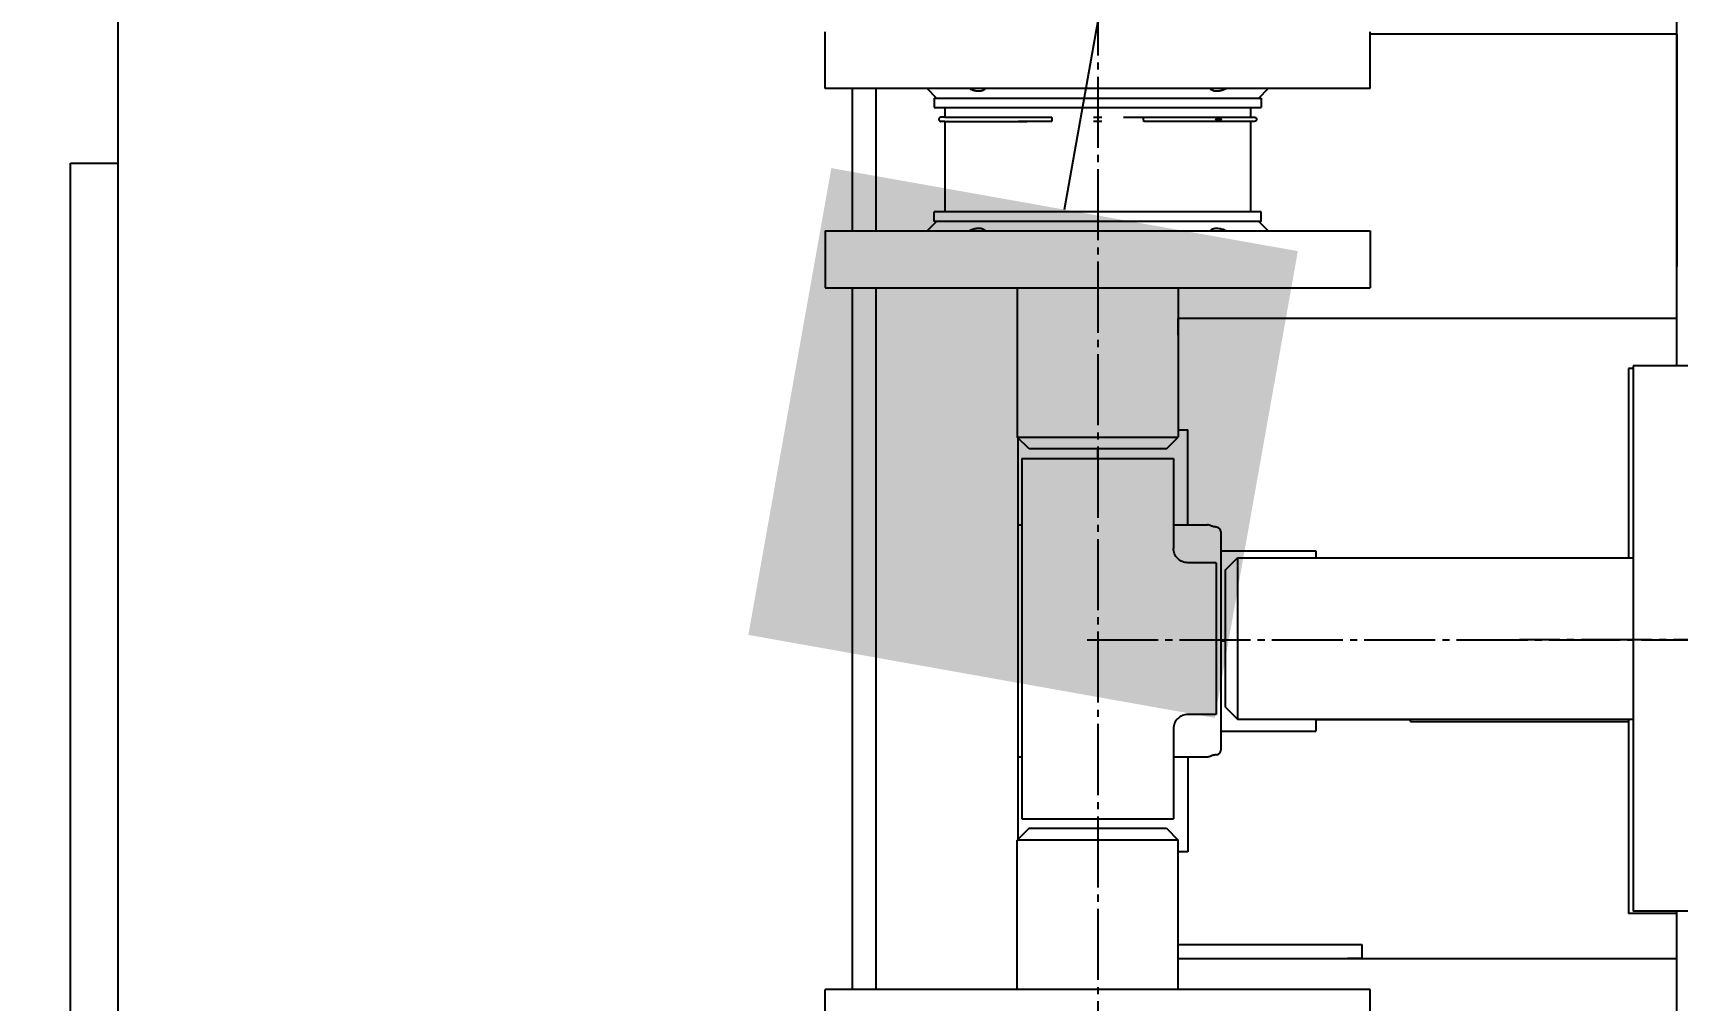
# Model space of a CAD drawing. Header units: millimetres. Extents: x 3795014 to 4300160, y 3869364 to 4016788.
# Drawn here: x 3878250 to 3878597, y 4010131.3 to 4010335.3 of the extents above; entities that cross this region are included whole.
import ezdxf
from ezdxf import colors
from ezdxf.entities.mleader import LeaderData, LeaderLine
from ezdxf.math import Vec2, Vec3

# ---------------------------------------------------------------- set-up
doc = ezdxf.new("R2010")
doc.units = ezdxf.units.MM
doc.linetypes.add('K5LT_AXLED', pattern=[19.5, 15, -1.5, 1.5, -1.5])
doc.linetypes.add('K5LT_BASIC', pattern=[0])
doc.layers.get('Defpoints').update_dxf_attribs({"color": 3})
doc.layers.add('выноска', color=7, linetype='Continuous', lineweight=18)
doc.layers.add('размеры', color=7, linetype='Continuous', lineweight=18)
doc.layers.add('Системный слой', color=7, linetype='Continuous')
doc.styles.add('ISOCPEUR', font='isocpeur.ttf')
doc.styles.add('ВНИПИТЕКСТ', font='isocpeui.ttf')
doc.styles.add('ГОСТ 2.304', font='isocpeur.ttf')
doc.dimstyles.new('СПДС$0', dxfattribs={"dimscale": 100, "dimtxt": 2.5, "dimasz": 2.5, "dimexe": 1.25, "dimexo": 0.004, "dimgap": 1, "dimtad": 1, "dimdec": 0, "dimtxsty": 'ВНИПИТЕКСТ', "dimblk": 'OBLIQUE', "dimcen": 0, "dimdle": 1.25, "dimclrd": 256, "dimclre": 256, "dimclrt": 256, "dimadec": 0, "dimazin": 2, "dimtfac": 1, "dimtdec": 0, "dimtmove": 1, "dimatfit": 3, "dimldrblk": 'NONE', "dimfxl": 1, "dimlwd": -1, "dimlwe": -1, "dimarcsym": 0})

# ---------------------------------------------------------------- blocks, each defined once
blk = doc.blocks.new('_Oblique')
at = {"color": 0, "linetype": 'ByBlock', "lineweight": -2}
blk.add_line((-0.5, -0.5), (0.5, 0.5), dxfattribs=at)
blk = doc.blocks.new('*D123')
at = {"layer": 'Defpoints', "color": 0, "lineweight": 20, "transparency": 16777216}
for p in [(3877757.96, 4010215.33), (3878257.96, 4010154), (3877757.96, 4009038.32)]:
    blk.add_point(p, dxfattribs=at)
at = {"layer": 'размеры', "color": 0, "lineweight": -2, "transparency": 16777216}
for p, q in [((3877757.96, 4010184.08), (3877757.96, 4008975.82)), ((3878257.96, 4010122.75), (3878257.96, 4008975.82)), ((3878357.96, 4009038.32), (3877657.96, 4009038.32))]:
    blk.add_line(p, q, dxfattribs=at)
at = {"layer": 'размеры', "color": 0, "lineweight": -2, "transparency": 16777216, "xscale": 125, "yscale": 125, "zscale": 125, "rotation": 180}
blk.add_blockref('_Oblique', (3877757.96, 4009038.32), dxfattribs=at)
at = {"layer": 'размеры', "color": 0, "lineweight": -2, "transparency": 16777216, "xscale": 125, "yscale": 125, "zscale": 125}
blk.add_blockref('_Oblique', (3878257.96, 4009038.32), dxfattribs=at)
at = {"layer": 'размеры', "color": 0, "transparency": 16777216, "insert": (3878007.96, 4009132.07), "char_height": 125, "attachment_point": 5, "style": 'ГОСТ 2.304'}
blk.add_mtext('\\A1;500', dxfattribs=at)
blk = doc.blocks.new('_BoxFilled')
at = {"color": 0, "linetype": 'ByBlock', "lineweight": -2}
blk.add_line((-0.5, 0), (-1, 0), dxfattribs=at)
at = {"color": 0, "linetype": 'ByBlock', "lineweight": 20}
blk.add_solid([(-0.5, 0.5), (0.5, 0.5), (-0.5, -0.5), (0.5, -0.5)], dxfattribs=at)

msp = doc.modelspace()

# ---------------------------------------------------------------- linework, layer by layer
at = {"layer": 'Системный слой', "linetype": 'K5LT_AXLED'}
for p, q in [((3878474.72, 4010462.59), (3878474.72, 4009902.59)), ((3878472.47, 4010207.34), (3878637.22, 4010207.34)), ((3878708.72, 4010207.34), (3878563.72, 4010207.34))]:
    msp.add_line(p, q, dxfattribs=at)
at = {"layer": 'Системный слой', "linetype": 'K5LT_BASIC'}
for p, q in [((3878596.96, 4010265.09), (3878596.96, 4010422.59)), ((3878267.96, 4010065.09), (3878267.96, 4010350.09)), ((3878417.22, 4010323.59), (3878417.22, 4010335.59)), ((3878532.22, 4010323.59), (3878532.22, 4010335.59)), ((3878596.96, 4010335.09), (3878532.22, 4010335.09)), ((3878596.96, 4010335.09), (3878596.96, 4010286.09)), ((3878515.38, 4010323.59), (3878417.22, 4010323.59)), ((3878422.96, 4010293.59), (3878422.96, 4010323.59)), ((3878422.96, 4010293.59), (3878422.96, 4010323.59)), ((3878427.96, 4010293.59), (3878427.96, 4010323.59)), ((3878440.72, 4010321.59), (3878438.72, 4010323.59)), ((3878440.22, 4010321.59), (3878509.22, 4010321.59)), ((3878440.22, 4010321.59), (3878440.22, 4010319.59)), ((3878508.72, 4010321.59), (3878510.72, 4010323.59)), ((3878509.22, 4010321.59), (3878509.22, 4010319.59)), ((3878532.22, 4010323.59), (3878515.38, 4010323.59)), ((3878440.22, 4010319.59), (3878509.22, 4010319.59)), ((3878442.44, 4010317.56), (3878441.64, 4010317.56)), ((3878441.77, 4010317.56), (3878441.64, 4010317.56)), ((3878441.77, 4010317.56), (3878441.64, 4010317.56)), ((3878442.44, 4010317.56), (3878459.79, 4010317.56)), ((3878442.44, 4010317.56), (3878442.44, 4010317.56)), ((3878442.47, 4010317.56), (3878442.44, 4010317.56)), ((3878442.47, 4010319.59), (3878442.47, 4010317.56)), ((3878459.79, 4010317.56), (3878459.79, 4010317.56)), ((3878459.79, 4010317.56), (3878464.94, 4010317.56)), ((3878473.86, 4010317.54), (3878475.59, 4010317.54)), ((3878480.15, 4010317.56), (3878484.51, 4010317.56)), ((3878484.51, 4010317.56), (3878489.65, 4010317.56)), ((3878489.65, 4010317.56), (3878507.01, 4010317.56)), ((3878489.65, 4010317.56), (3878489.65, 4010317.56)), ((3878506.97, 4010319.59), (3878506.97, 4010317.56)), ((3878507.01, 4010317.56), (3878507.8, 4010317.56)), ((3878507.01, 4010317.56), (3878507.01, 4010317.56)), ((3878507.68, 4010317.56), (3878507.8, 4010317.56)), ((3878507.68, 4010317.56), (3878507.8, 4010317.56)), ((3878507.8, 4010317.56), (3878507.8, 4010317.56)), ((3878442.42, 4010316.68), (3878441.62, 4010316.68)), ((3878441.62, 4010316.68), (3878441.62, 4010316.68)), ((3878442.42, 4010316.68), (3878459.78, 4010316.68)), ((3878442.47, 4010316.68), (3878442.47, 4010297.59)), ((3878443.13, 4010316.68), (3878443.06, 4010316.68)), ((3878459.78, 4010316.68), (3878457.96, 4010316.68)), ((3878464.95, 4010316.68), (3878459.78, 4010316.68)), ((3878475.59, 4010316.68), (3878473.86, 4010316.68)), ((3878489.66, 4010316.68), (3878484.5, 4010316.68)), ((3878507.03, 4010316.68), (3878489.66, 4010316.68)), ((3878506.32, 4010316.68), (3878497.93, 4010316.68)), ((3878506.97, 4010316.68), (3878506.97, 4010297.59)), ((3878507.83, 4010316.68), (3878507.03, 4010316.68)), ((3878257.96, 4010093.13), (3878257.96, 4010307.9)), ((3878257.96, 4010307.9), (3878267.96, 4010307.9)), ((3878509.22, 4010297.59), (3878440.22, 4010297.59)), ((3878440.22, 4010295.59), (3878440.22, 4010297.59)), ((3878509.22, 4010295.59), (3878509.22, 4010297.59)), ((3878417.22, 4010293.59), (3878417.22, 4010281.59)), ((3878417.22, 4010293.59), (3878515.38, 4010293.59)), ((3878440.72, 4010295.59), (3878438.72, 4010293.59)), ((3878509.22, 4010295.59), (3878440.22, 4010295.59)), ((3878508.72, 4010295.59), (3878510.72, 4010293.59)), ((3878515.38, 4010293.59), (3878532.22, 4010293.59)), ((3878532.22, 4010293.59), (3878532.22, 4010281.59)), ((3878417.22, 4010281.59), (3878515.38, 4010281.59)), ((3878422.96, 4010133.59), (3878422.96, 4010281.59)), ((3878422.96, 4010133.59), (3878422.96, 4010281.59)), ((3878427.96, 4010133.59), (3878427.96, 4010281.59)), ((3878457.72, 4010281.59), (3878457.72, 4010250.09)), ((3878491.72, 4010281.59), (3878491.72, 4010250.09)), ((3878515.38, 4010281.59), (3878532.22, 4010281.59)), ((3878596.96, 4010275.09), (3878491.72, 4010275.09)), ((3878491.72, 4010271.59), (3878491.72, 4010275.09)), ((3878599.72, 4010265.09), (3878587.72, 4010265.09)), ((3878587.72, 4010265.09), (3878587.72, 4010248.25)), ((3878586.72, 4010264.59), (3878586.72, 4010247.75)), ((3878587.72, 4010264.59), (3878586.72, 4010264.59)), ((3878491.72, 4010251.59), (3878493.72, 4010251.59)), ((3878493.72, 4010231.59), (3878493.72, 4010251.59)), ((3878460.22, 4010247.59), (3878457.72, 4010250.09)), ((3878457.72, 4010250.09), (3878491.72, 4010250.09)), ((3878457.96, 4010165.32), (3878457.96, 4010249.86)), ((3878489.22, 4010247.59), (3878491.72, 4010250.09)), ((3878586.72, 4010247.75), (3878586.72, 4010224.59)), ((3878587.72, 4010248.25), (3878587.72, 4010150.09)), ((3878458.72, 4010245.59), (3878474.72, 4010245.59)), ((3878458.72, 4010245.59), (3878458.72, 4010169.59)), ((3878489.22, 4010247.59), (3878460.22, 4010247.59)), ((3878474.72, 4010245.59), (3878474.72, 4010247.59)), ((3878474.72, 4010245.59), (3878490.72, 4010245.59)), ((3878490.72, 4010245.59), (3878490.72, 4010226.59)), ((3878457.96, 4010231.59), (3878458.72, 4010231.59)), ((3878490.72, 4010231.59), (3878497.24, 4010231.59)), ((3878497.24, 4010231.59), (3878497.86, 4010231.59)), ((3878500.72, 4010230.09), (3878500.72, 4010184.09)), ((3878499.72, 4010223.59), (3878493.72, 4010223.59)), ((3878499.72, 4010223.59), (3878499.72, 4010207.59)), ((3878500.72, 4010226.09), (3878520.72, 4010226.09)), ((3878501.72, 4010222.09), (3878504.22, 4010224.59)), ((3878504.22, 4010224.59), (3878504.22, 4010190.59)), ((3878504.22, 4010224.59), (3878587.72, 4010224.59)), ((3878520.72, 4010226.09), (3878520.72, 4010224.59)), ((3878501.72, 4010193.09), (3878501.72, 4010222.09)), ((3878499.72, 4010207.59), (3878499.72, 4010191.59)), ((3878500.72, 4010207.09), (3878501.72, 4010207.09)), ((3878501.72, 4010193.09), (3878504.22, 4010190.59)), ((3878499.72, 4010191.59), (3878493.72, 4010191.59)), ((3878504.22, 4010190.59), (3878587.72, 4010190.59)), ((3878520.72, 4010190.59), (3878520.72, 4010188.09)), ((3878540.72, 4010190.47), (3878520.72, 4010190.47)), ((3878540.72, 4010190.09), (3878540.72, 4010190.59)), ((3878540.72, 4010190.09), (3878586.72, 4010190.09)), ((3878586.72, 4010190.59), (3878586.72, 4010149.59)), ((3878490.72, 4010188.59), (3878490.72, 4010169.59)), ((3878500.72, 4010188.09), (3878520.72, 4010188.09)), ((3878458.72, 4010182.59), (3878457.96, 4010182.59)), ((3878497.24, 4010182.59), (3878490.72, 4010182.59)), ((3878493.72, 4010182.59), (3878493.72, 4010162.59)), ((3878497.86, 4010182.59), (3878497.24, 4010182.59)), ((3878458.72, 4010169.59), (3878474.72, 4010169.59)), ((3878474.72, 4010169.59), (3878490.72, 4010169.59)), ((3878474.72, 4010169.59), (3878474.72, 4010167.59)), ((3878460.22, 4010167.59), (3878457.72, 4010165.09)), ((3878487.72, 4010165.09), (3878457.72, 4010165.09)), ((3878457.72, 4010133.59), (3878457.72, 4010165.09)), ((3878460.22, 4010167.59), (3878485.81, 4010167.59)), ((3878485.81, 4010167.59), (3878489.22, 4010167.59)), ((3878491.72, 4010165.09), (3878487.72, 4010165.09)), ((3878489.22, 4010167.59), (3878491.72, 4010165.09)), ((3878491.72, 4010133.59), (3878491.72, 4010165.09)), ((3878493.72, 4010162.59), (3878491.72, 4010162.59)), ((3878596.96, 4010149.59), (3878586.72, 4010149.59)), ((3878599.72, 4010150.09), (3878587.72, 4010150.09)), ((3878596.96, 4009992.59), (3878596.96, 4010150.09)), ((3878491.72, 4010143.09), (3878527.46, 4010143.09)), ((3878491.72, 4010140.09), (3878527.46, 4010140.09)), ((3878491.72, 4010140.09), (3878596.96, 4010140.09)), ((3878527.46, 4010143.09), (3878530.46, 4010143.09)), ((3878530.46, 4010140.09), (3878527.46, 4010140.09)), ((3878530.46, 4010143.09), (3878530.46, 4010140.09)), ((3878417.22, 4010121.59), (3878417.22, 4010133.59)), ((3878515.38, 4010133.59), (3878417.22, 4010133.59)), ((3878532.22, 4010133.59), (3878515.38, 4010133.59)), ((3878532.22, 4010121.59), (3878532.22, 4010133.59))]:
    msp.add_line(p, q, dxfattribs=at)
for centre, start, end in [((3878499.72, 4010230.09), 0, 84.2642), ((3878499.72, 4010184.09), 275.7358, 0)]:
    msp.add_arc(centre, 1, start, end, dxfattribs=at)
for points, knots in [([(3878447.63, 4010323.59), (3878447.8, 4010323.52), (3878448.08, 4010323.4), (3878448.39, 4010323.3), (3878448.65, 4010323.23), (3878448.88, 4010323.17), (3878449.12, 4010323.13), (3878449.29, 4010323.11), (3878449.46, 4010323.09), (3878449.66, 4010323.09), (3878449.9, 4010323.1), (3878450.12, 4010323.13), (3878450.37, 4010323.2), (3878450.59, 4010323.29), (3878450.82, 4010323.42), (3878450.94, 4010323.52), (3878451.01, 4010323.59)], [0, 0, 0, 0, 2.010891, 3.419532, 3.869007, 5.182591, 6.436364, 6.893498, 7.528237, 8.756118, 9.821913, 11.043777, 12.244387, 14.03413, 15.224534, 17, 17, 17, 17]), ([(3878498.43, 4010323.59), (3878498.5, 4010323.53), (3878498.64, 4010323.41), (3878498.88, 4010323.28), (3878499.13, 4010323.18), (3878499.44, 4010323.11), (3878499.68, 4010323.09), (3878499.83, 4010323.09)], [0, 0, 0, 0, 1.6829, 3.237265, 4.604906, 5.976998, 8, 8, 8, 8]), ([(3878499.83, 4010323.09), (3878499.94, 4010323.09), (3878500.12, 4010323.1), (3878500.4, 4010323.14), (3878500.57, 4010323.17), (3878500.83, 4010323.23), (3878501.22, 4010323.34), (3878501.59, 4010323.49), (3878501.81, 4010323.59)], [0, 0, 0, 0, 1.816792, 2.587247, 3.910533, 4.181604, 6.182956, 9, 9, 9, 9]), ([(3878441.64, 4010317.56), (3878441.62, 4010317.56), (3878441.6, 4010317.56), (3878441.55, 4010317.55), (3878441.53, 4010317.54), (3878441.48, 4010317.53), (3878441.46, 4010317.52), (3878441.42, 4010317.5), (3878441.4, 4010317.49), (3878441.36, 4010317.46), (3878441.34, 4010317.44), (3878441.31, 4010317.41), (3878441.3, 4010317.39), (3878441.27, 4010317.36), (3878441.26, 4010317.34), (3878441.24, 4010317.3), (3878441.23, 4010317.29), (3878441.22, 4010317.25), (3878441.22, 4010317.23), (3878441.21, 4010317.19), (3878441.2, 4010317.18), (3878441.2, 4010317.14), (3878441.2, 4010317.13), (3878441.2, 4010317.12)], [11.496183, 11.496183, 11.496183, 11.496183, 12.610866, 12.610866, 13.820362, 13.820362, 15.01469, 15.01469, 16.185074, 16.185074, 17.322872, 17.322872, 18.420931, 18.420931, 19.473559, 19.473559, 20.476546, 20.476546, 21.427097, 21.427097, 22.323703, 22.323703, 23, 23, 23, 23]), ([(3878441.2, 4010317.12), (3878441.2, 4010317.12), (3878441.2, 4010317.12), (3878441.2, 4010317.12), (3878441.2, 4010317.11), (3878441.2, 4010317.11), (3878441.2, 4010317.11), (3878441.2, 4010317.11), (3878441.2, 4010317.11), (3878441.2, 4010317.1), (3878441.2, 4010317.1), (3878441.2, 4010317.08), (3878441.2, 4010317.08), (3878441.21, 4010317.05), (3878441.21, 4010317.04), (3878441.22, 4010317.01), (3878441.22, 4010316.99), (3878441.23, 4010316.96), (3878441.24, 4010316.94), (3878441.25, 4010316.91), (3878441.26, 4010316.9), (3878441.28, 4010316.87), (3878441.29, 4010316.85), (3878441.31, 4010316.82), (3878441.33, 4010316.81), (3878441.36, 4010316.78), (3878441.37, 4010316.77), (3878441.4, 4010316.74), (3878441.42, 4010316.73), (3878441.46, 4010316.71), (3878441.48, 4010316.71), (3878441.52, 4010316.69), (3878441.54, 4010316.69), (3878441.58, 4010316.68), (3878441.6, 4010316.68), (3878441.62, 4010316.68)], [0.000014, 0.000014, 0.000014, 0.000014, 0.004333, 0.004333, 0.060553, 0.060553, 0.121133, 0.121133, 0.242294, 0.242294, 0.484616, 0.484616, 0.96926, 0.96926, 1.870517, 1.870517, 2.817545, 2.817545, 3.809891, 3.809891, 4.846708, 4.846708, 5.926378, 5.926378, 7.046504, 7.046504, 8.203653, 8.203653, 9.393375, 9.393375, 10.610106, 10.610106, 11.847377, 11.847377, 13, 13, 13, 13]), ([(3878499.62, 4010317.12), (3878499.62, 4010317.12), (3878499.62, 4010317.12), (3878499.62, 4010317.12), (3878499.62, 4010317.12), (3878499.62, 4010317.12), (3878499.62, 4010317.12), (3878499.62, 4010317.12), (3878499.62, 4010317.12), (3878499.62, 4010317.12), (3878499.62, 4010317.13), (3878499.62, 4010317.13), (3878499.62, 4010317.13), (3878499.63, 4010317.13), (3878499.63, 4010317.13), (3878499.63, 4010317.13), (3878499.63, 4010317.13), (3878499.63, 4010317.13), (3878499.63, 4010317.13), (3878499.63, 4010317.14), (3878499.63, 4010317.14), (3878499.64, 4010317.14), (3878499.64, 4010317.14), (3878499.64, 4010317.14), (3878499.64, 4010317.14), (3878499.65, 4010317.14), (3878499.65, 4010317.15), (3878499.66, 4010317.15), (3878499.66, 4010317.15), (3878499.67, 4010317.15), (3878499.67, 4010317.15), (3878499.68, 4010317.16), (3878499.69, 4010317.16), (3878499.7, 4010317.16), (3878499.71, 4010317.16), (3878499.72, 4010317.17), (3878499.73, 4010317.17), (3878499.74, 4010317.17), (3878499.74, 4010317.17), (3878499.75, 4010317.17), (3878499.75, 4010317.17), (3878499.75, 4010317.17), (3878499.75, 4010317.17), (3878499.75, 4010317.17), (3878499.75, 4010317.17), (3878499.75, 4010317.17), (3878499.75, 4010317.17), (3878499.75, 4010317.17), (3878499.75, 4010317.17), (3878499.75, 4010317.17), (3878499.75, 4010317.17), (3878499.75, 4010317.17), (3878499.75, 4010317.17), (3878499.75, 4010317.17), (3878499.75, 4010317.17), (3878499.75, 4010317.17), (3878499.75, 4010317.17), (3878499.75, 4010317.17), (3878499.75, 4010317.17), (3878499.75, 4010317.17), (3878499.75, 4010317.17), (3878499.75, 4010317.17), (3878499.75, 4010317.17), (3878499.76, 4010317.17), (3878499.76, 4010317.17), (3878499.76, 4010317.17), (3878499.76, 4010317.17), (3878499.76, 4010317.17), (3878499.76, 4010317.17), (3878499.76, 4010317.17), (3878499.76, 4010317.17), (3878499.77, 4010317.18), (3878499.77, 4010317.18), (3878499.78, 4010317.18), (3878499.79, 4010317.18), (3878499.81, 4010317.18), (3878499.82, 4010317.18), (3878499.85, 4010317.19), (3878499.86, 4010317.19), (3878499.88, 4010317.19), (3878499.88, 4010317.19), (3878499.88, 4010317.19), (3878499.88, 4010317.19), (3878499.88, 4010317.19), (3878499.88, 4010317.19), (3878499.88, 4010317.19), (3878499.88, 4010317.19), (3878499.89, 4010317.19), (3878499.89, 4010317.19), (3878499.89, 4010317.19), (3878499.89, 4010317.19), (3878499.9, 4010317.19), (3878499.9, 4010317.19), (3878499.9, 4010317.19), (3878499.9, 4010317.19), (3878499.9, 4010317.19), (3878499.9, 4010317.19), (3878499.91, 4010317.19), (3878499.91, 4010317.19), (3878499.92, 4010317.19), (3878499.93, 4010317.19), (3878499.94, 4010317.2), (3878499.96, 4010317.2), (3878499.99, 4010317.2), (3878500.02, 4010317.2), (3878500.09, 4010317.2), (3878500.14, 4010317.2), (3878500.19, 4010317.2), (3878500.19, 4010317.2), (3878500.19, 4010317.2), (3878500.19, 4010317.2), (3878500.2, 4010317.2), (3878500.21, 4010317.2), (3878500.23, 4010317.2), (3878500.24, 4010317.2), (3878500.27, 4010317.2), (3878500.3, 4010317.2), (3878500.36, 4010317.2), (3878500.41, 4010317.2), (3878500.45, 4010317.19), (3878500.45, 4010317.19), (3878500.45, 4010317.19), (3878500.45, 4010317.19), (3878500.45, 4010317.19), (3878500.45, 4010317.19), (3878500.45, 4010317.19), (3878500.45, 4010317.19), (3878500.46, 4010317.19), (3878500.46, 4010317.19), (3878500.46, 4010317.19), (3878500.46, 4010317.19), (3878500.46, 4010317.19), (3878500.47, 4010317.19), (3878500.47, 4010317.19), (3878500.47, 4010317.19), (3878500.47, 4010317.19), (3878500.47, 4010317.19), (3878500.47, 4010317.19), (3878500.47, 4010317.19), (3878500.48, 4010317.19), (3878500.48, 4010317.19), (3878500.49, 4010317.19), (3878500.49, 4010317.19), (3878500.51, 4010317.19), (3878500.52, 4010317.19), (3878500.55, 4010317.18), (3878500.56, 4010317.18), (3878500.59, 4010317.18), (3878500.6, 4010317.18), (3878500.6, 4010317.18), (3878500.6, 4010317.18), (3878500.6, 4010317.18), (3878500.6, 4010317.18), (3878500.6, 4010317.18), (3878500.6, 4010317.18), (3878500.6, 4010317.18), (3878500.6, 4010317.18), (3878500.6, 4010317.18), (3878500.6, 4010317.18), (3878500.6, 4010317.18), (3878500.6, 4010317.18), (3878500.6, 4010317.18), (3878500.6, 4010317.18), (3878500.6, 4010317.18), (3878500.6, 4010317.18), (3878500.6, 4010317.18), (3878500.6, 4010317.18), (3878500.61, 4010317.18), (3878500.61, 4010317.18), (3878500.61, 4010317.18), (3878500.61, 4010317.17), (3878500.61, 4010317.17), (3878500.61, 4010317.17), (3878500.61, 4010317.17), (3878500.61, 4010317.17), (3878500.61, 4010317.17), (3878500.61, 4010317.17), (3878500.61, 4010317.17), (3878500.61, 4010317.17), (3878500.61, 4010317.17), (3878500.61, 4010317.17), (3878500.61, 4010317.17), (3878500.61, 4010317.17), (3878500.61, 4010317.17), (3878500.61, 4010317.17), (3878500.62, 4010317.17), (3878500.62, 4010317.17), (3878500.63, 4010317.17), (3878500.63, 4010317.17), (3878500.64, 4010317.17), (3878500.65, 4010317.17), (3878500.67, 4010317.16), (3878500.68, 4010317.16), (3878500.69, 4010317.16), (3878500.69, 4010317.15), (3878500.7, 4010317.15), (3878500.71, 4010317.15), (3878500.71, 4010317.15), (3878500.71, 4010317.15), (3878500.72, 4010317.14), (3878500.72, 4010317.14), (3878500.73, 4010317.14), (3878500.73, 4010317.14), (3878500.73, 4010317.14), (3878500.73, 4010317.14), (3878500.73, 4010317.13), (3878500.74, 4010317.13), (3878500.74, 4010317.13), (3878500.74, 4010317.13), (3878500.74, 4010317.13), (3878500.74, 4010317.13), (3878500.74, 4010317.13), (3878500.74, 4010317.12), (3878500.74, 4010317.12), (3878500.74, 4010317.12), (3878500.74, 4010317.12), (3878500.74, 4010317.12), (3878500.74, 4010317.12), (3878500.74, 4010317.12), (3878500.74, 4010317.12)], [0, 0, 0, 0, 0.003307, 0.003307, 0.00663, 0.00663, 0.010031, 0.010031, 0.013573, 0.013573, 0.017318, 0.017318, 0.021327, 0.021327, 0.025666, 0.025666, 0.030401, 0.030401, 0.035603, 0.035603, 0.04135, 0.04135, 0.047725, 0.047725, 0.054819, 0.054819, 0.062734, 0.062734, 0.07127, 0.07127, 0.080826, 0.080826, 0.091538, 0.091538, 0.103471, 0.103471, 0.116802, 0.116802, 0.121133, 0.121133, 0.121233, 0.121233, 0.121411, 0.121411, 0.121767, 0.121767, 0.12248, 0.12248, 0.123756, 0.123756, 0.124229, 0.124229, 0.124536, 0.124536, 0.124768, 0.124768, 0.124953, 0.124953, 0.125105, 0.125105, 0.125249, 0.125249, 0.125537, 0.125537, 0.126114, 0.126114, 0.127267, 0.127267, 0.129572, 0.129572, 0.134184, 0.134184, 0.143406, 0.143406, 0.161851, 0.161851, 0.198742, 0.198742, 0.234531, 0.234531, 0.234844, 0.234844, 0.235469, 0.235469, 0.236719, 0.236719, 0.239219, 0.239219, 0.244219, 0.244219, 0.249278, 0.249278, 0.25195, 0.25195, 0.254057, 0.254057, 0.25827, 0.25827, 0.266696, 0.266696, 0.283548, 0.283548, 0.317253, 0.317253, 0.384662, 0.384662, 0.50125, 0.50125, 0.505, 0.505, 0.5125, 0.5125, 0.5275, 0.5275, 0.5575, 0.5575, 0.6175, 0.6175, 0.734531, 0.734531, 0.734844, 0.734844, 0.735469, 0.735469, 0.736719, 0.736719, 0.739219, 0.739219, 0.744219, 0.744219, 0.748518, 0.748518, 0.750625, 0.750625, 0.751406, 0.751406, 0.752969, 0.752969, 0.756094, 0.756094, 0.762344, 0.762344, 0.774844, 0.774844, 0.799844, 0.799844, 0.849844, 0.849844, 0.871133, 0.871133, 0.871233, 0.871233, 0.871411, 0.871411, 0.871679, 0.871679, 0.871992, 0.871992, 0.872402, 0.872402, 0.873104, 0.873104, 0.873422, 0.873422, 0.873687, 0.873687, 0.873936, 0.873936, 0.874179, 0.874179, 0.874423, 0.874423, 0.87467, 0.87467, 0.874925, 0.874925, 0.875188, 0.875188, 0.875415, 0.875415, 0.875869, 0.875869, 0.876777, 0.876777, 0.878593, 0.878593, 0.882225, 0.882225, 0.889489, 0.889489, 0.904016, 0.904016, 0.917518, 0.917518, 0.929371, 0.929371, 0.939791, 0.939791, 0.948968, 0.948968, 0.957071, 0.957071, 0.964251, 0.964251, 0.970643, 0.970643, 0.97637, 0.97637, 0.981546, 0.981546, 0.986277, 0.986277, 0.990664, 0.990664, 0.994806, 0.994806, 0.9988, 0.9988, 1, 1, 1, 1]), ([(3878500.74, 4010317.12), (3878500.74, 4010317.12), (3878500.74, 4010317.12), (3878500.74, 4010317.11), (3878500.74, 4010317.11), (3878500.74, 4010317.11), (3878500.74, 4010317.11), (3878500.74, 4010317.11), (3878500.74, 4010317.11), (3878500.74, 4010317.11), (3878500.74, 4010317.11), (3878500.74, 4010317.11), (3878500.74, 4010317.11), (3878500.73, 4010317.11), (3878500.73, 4010317.1), (3878500.73, 4010317.1), (3878500.73, 4010317.1), (3878500.73, 4010317.1), (3878500.73, 4010317.1), (3878500.73, 4010317.1), (3878500.73, 4010317.1), (3878500.72, 4010317.1), (3878500.72, 4010317.09), (3878500.72, 4010317.09), (3878500.72, 4010317.09), (3878500.71, 4010317.09), (3878500.71, 4010317.09), (3878500.7, 4010317.09), (3878500.7, 4010317.08), (3878500.69, 4010317.08), (3878500.69, 4010317.08), (3878500.68, 4010317.08), (3878500.67, 4010317.08), (3878500.66, 4010317.07), (3878500.65, 4010317.07), (3878500.64, 4010317.07), (3878500.63, 4010317.07), (3878500.62, 4010317.06), (3878500.62, 4010317.06), (3878500.61, 4010317.06), (3878500.61, 4010317.06), (3878500.61, 4010317.06), (3878500.61, 4010317.06), (3878500.61, 4010317.06), (3878500.61, 4010317.06), (3878500.61, 4010317.06), (3878500.61, 4010317.06), (3878500.61, 4010317.06), (3878500.61, 4010317.06), (3878500.61, 4010317.06), (3878500.61, 4010317.06), (3878500.61, 4010317.06), (3878500.61, 4010317.06), (3878500.61, 4010317.06), (3878500.61, 4010317.06), (3878500.61, 4010317.06), (3878500.61, 4010317.06), (3878500.61, 4010317.06), (3878500.61, 4010317.06), (3878500.61, 4010317.06), (3878500.61, 4010317.06), (3878500.61, 4010317.06), (3878500.61, 4010317.06), (3878500.61, 4010317.06), (3878500.61, 4010317.06), (3878500.6, 4010317.06), (3878500.6, 4010317.06), (3878500.6, 4010317.06), (3878500.6, 4010317.06), (3878500.6, 4010317.06), (3878500.6, 4010317.06), (3878500.59, 4010317.06), (3878500.59, 4010317.06), (3878500.58, 4010317.06), (3878500.57, 4010317.05), (3878500.56, 4010317.05), (3878500.54, 4010317.05), (3878500.51, 4010317.05), (3878500.5, 4010317.05), (3878500.48, 4010317.04), (3878500.48, 4010317.04), (3878500.48, 4010317.04), (3878500.48, 4010317.04), (3878500.48, 4010317.04), (3878500.48, 4010317.04), (3878500.48, 4010317.04), (3878500.48, 4010317.04), (3878500.48, 4010317.04), (3878500.47, 4010317.04), (3878500.47, 4010317.04), (3878500.47, 4010317.04), (3878500.46, 4010317.04), (3878500.46, 4010317.04), (3878500.46, 4010317.04), (3878500.46, 4010317.04), (3878500.46, 4010317.04), (3878500.46, 4010317.04), (3878500.45, 4010317.04), (3878500.45, 4010317.04), (3878500.44, 4010317.04), (3878500.44, 4010317.04), (3878500.42, 4010317.04), (3878500.41, 4010317.04), (3878500.37, 4010317.03), (3878500.35, 4010317.03), (3878500.28, 4010317.03), (3878500.23, 4010317.03), (3878500.18, 4010317.03), (3878500.18, 4010317.03), (3878500.17, 4010317.03), (3878500.17, 4010317.03), (3878500.16, 4010317.03), (3878500.15, 4010317.03), (3878500.13, 4010317.03), (3878500.12, 4010317.03), (3878500.09, 4010317.03), (3878500.06, 4010317.03), (3878500, 4010317.03), (3878499.95, 4010317.04), (3878499.91, 4010317.04), (3878499.91, 4010317.04), (3878499.91, 4010317.04), (3878499.91, 4010317.04), (3878499.91, 4010317.04), (3878499.91, 4010317.04), (3878499.91, 4010317.04), (3878499.91, 4010317.04), (3878499.91, 4010317.04), (3878499.9, 4010317.04), (3878499.9, 4010317.04), (3878499.9, 4010317.04), (3878499.9, 4010317.04), (3878499.9, 4010317.04), (3878499.89, 4010317.04), (3878499.89, 4010317.04), (3878499.89, 4010317.04), (3878499.89, 4010317.04), (3878499.89, 4010317.04), (3878499.89, 4010317.04), (3878499.89, 4010317.04), (3878499.88, 4010317.04), (3878499.87, 4010317.04), (3878499.87, 4010317.04), (3878499.85, 4010317.04), (3878499.84, 4010317.05), (3878499.82, 4010317.05), (3878499.8, 4010317.05), (3878499.77, 4010317.06), (3878499.76, 4010317.06), (3878499.76, 4010317.06), (3878499.76, 4010317.06), (3878499.76, 4010317.06), (3878499.76, 4010317.06), (3878499.76, 4010317.06), (3878499.76, 4010317.06), (3878499.76, 4010317.06), (3878499.76, 4010317.06), (3878499.76, 4010317.06), (3878499.76, 4010317.06), (3878499.76, 4010317.06), (3878499.76, 4010317.06), (3878499.76, 4010317.06), (3878499.76, 4010317.06), (3878499.76, 4010317.06), (3878499.76, 4010317.06), (3878499.76, 4010317.06), (3878499.76, 4010317.06), (3878499.76, 4010317.06), (3878499.76, 4010317.06), (3878499.76, 4010317.06), (3878499.76, 4010317.06), (3878499.75, 4010317.06), (3878499.75, 4010317.06), (3878499.75, 4010317.06), (3878499.75, 4010317.06), (3878499.75, 4010317.06), (3878499.75, 4010317.06), (3878499.75, 4010317.06), (3878499.75, 4010317.06), (3878499.75, 4010317.06), (3878499.75, 4010317.06), (3878499.75, 4010317.06), (3878499.75, 4010317.06), (3878499.75, 4010317.06), (3878499.75, 4010317.06), (3878499.74, 4010317.06), (3878499.74, 4010317.06), (3878499.73, 4010317.06), (3878499.73, 4010317.06), (3878499.72, 4010317.07), (3878499.71, 4010317.07), (3878499.69, 4010317.07), (3878499.69, 4010317.07), (3878499.67, 4010317.08), (3878499.67, 4010317.08), (3878499.66, 4010317.08), (3878499.66, 4010317.08), (3878499.65, 4010317.09), (3878499.65, 4010317.09), (3878499.64, 4010317.09), (3878499.64, 4010317.09), (3878499.63, 4010317.09), (3878499.63, 4010317.1), (3878499.63, 4010317.1), (3878499.63, 4010317.1), (3878499.63, 4010317.1), (3878499.63, 4010317.1), (3878499.62, 4010317.1), (3878499.62, 4010317.1), (3878499.62, 4010317.1), (3878499.62, 4010317.11), (3878499.62, 4010317.11), (3878499.62, 4010317.11), (3878499.62, 4010317.11), (3878499.62, 4010317.11), (3878499.62, 4010317.12), (3878499.62, 4010317.12), (3878499.62, 4010317.12), (3878499.62, 4010317.12), (3878499.62, 4010317.12)], [0, 0, 0, 0, 0.003311, 0.003311, 0.006638, 0.006638, 0.010043, 0.010043, 0.013589, 0.013589, 0.017338, 0.017338, 0.021352, 0.021352, 0.025695, 0.025695, 0.030436, 0.030436, 0.035644, 0.035644, 0.041397, 0.041397, 0.047779, 0.047779, 0.054881, 0.054881, 0.062804, 0.062804, 0.07135, 0.07135, 0.080917, 0.080917, 0.091641, 0.091641, 0.10358, 0.10358, 0.116931, 0.116931, 0.121133, 0.121133, 0.121233, 0.121233, 0.121411, 0.121411, 0.121767, 0.121767, 0.12248, 0.12248, 0.123756, 0.123756, 0.124229, 0.124229, 0.124535, 0.124535, 0.124768, 0.124768, 0.124953, 0.124953, 0.125105, 0.125105, 0.125249, 0.125249, 0.125537, 0.125537, 0.126112, 0.126112, 0.127263, 0.127263, 0.129566, 0.129566, 0.13417, 0.13417, 0.14338, 0.14338, 0.161799, 0.161799, 0.198637, 0.198637, 0.234531, 0.234531, 0.234844, 0.234844, 0.235469, 0.235469, 0.236719, 0.236719, 0.239219, 0.239219, 0.244219, 0.244219, 0.249233, 0.249233, 0.251891, 0.251891, 0.253939, 0.253939, 0.258034, 0.258034, 0.266224, 0.266224, 0.282604, 0.282604, 0.315365, 0.315365, 0.380886, 0.380886, 0.50125, 0.50125, 0.505, 0.505, 0.5125, 0.5125, 0.5275, 0.5275, 0.5575, 0.5575, 0.6175, 0.6175, 0.734531, 0.734531, 0.734844, 0.734844, 0.735469, 0.735469, 0.736719, 0.736719, 0.739219, 0.739219, 0.744219, 0.744219, 0.748552, 0.748552, 0.750625, 0.750625, 0.751406, 0.751406, 0.752969, 0.752969, 0.756094, 0.756094, 0.762344, 0.762344, 0.774844, 0.774844, 0.799844, 0.799844, 0.849844, 0.849844, 0.871133, 0.871133, 0.871233, 0.871233, 0.871411, 0.871411, 0.871679, 0.871679, 0.871991, 0.871991, 0.8724, 0.8724, 0.8731, 0.8731, 0.873419, 0.873419, 0.873684, 0.873684, 0.873932, 0.873932, 0.874175, 0.874175, 0.874418, 0.874418, 0.874666, 0.874666, 0.87492, 0.87492, 0.875183, 0.875183, 0.875404, 0.875404, 0.875847, 0.875847, 0.876734, 0.876734, 0.878507, 0.878507, 0.882052, 0.882052, 0.889144, 0.889144, 0.903326, 0.903326, 0.916912, 0.916912, 0.928837, 0.928837, 0.939319, 0.939319, 0.94855, 0.94855, 0.956699, 0.956699, 0.963918, 0.963918, 0.970343, 0.970343, 0.976098, 0.976098, 0.981295, 0.981295, 0.986041, 0.986041, 0.990439, 0.990439, 0.994587, 0.994587, 0.998581, 0.998581, 1, 1, 1, 1]), ([(3878507.8, 4010317.56), (3878507.8, 4010317.56), (3878507.81, 4010317.56), (3878507.83, 4010317.56), (3878507.86, 4010317.56), (3878507.91, 4010317.55), (3878507.93, 4010317.54), (3878507.98, 4010317.53), (3878508, 4010317.52), (3878508.04, 4010317.49), (3878508.06, 4010317.48), (3878508.09, 4010317.45), (3878508.11, 4010317.43), (3878508.14, 4010317.4), (3878508.16, 4010317.38), (3878508.18, 4010317.35), (3878508.19, 4010317.33), (3878508.21, 4010317.29), (3878508.22, 4010317.27), (3878508.23, 4010317.24), (3878508.23, 4010317.22), (3878508.24, 4010317.18), (3878508.24, 4010317.16), (3878508.24, 4010317.14), (3878508.25, 4010317.13), (3878508.25, 4010317.12)], [11.510701, 11.510701, 11.510701, 11.510701, 11.60107, 11.60107, 12.823162, 12.823162, 14.035612, 14.035612, 15.228186, 15.228186, 16.393085, 16.393085, 17.52738, 17.52738, 18.622959, 18.622959, 19.673181, 19.673181, 20.673053, 20.673053, 21.619265, 21.619265, 22.510078, 22.510078, 22.999997, 22.999997, 22.999997, 22.999997]), ([(3878507.8, 4010317.56), (3878507.83, 4010317.56), (3878507.85, 4010317.56), (3878507.89, 4010317.55), (3878507.92, 4010317.54), (3878507.96, 4010317.53), (3878507.99, 4010317.52), (3878508.03, 4010317.5), (3878508.05, 4010317.49), (3878508.09, 4010317.46), (3878508.1, 4010317.44), (3878508.13, 4010317.41), (3878508.15, 4010317.39), (3878508.17, 4010317.36), (3878508.19, 4010317.34), (3878508.2, 4010317.3), (3878508.21, 4010317.29), (3878508.23, 4010317.25), (3878508.23, 4010317.23), (3878508.24, 4010317.19), (3878508.24, 4010317.18), (3878508.24, 4010317.14), (3878508.25, 4010317.13), (3878508.25, 4010317.12)], [11.500322, 11.500322, 11.500322, 11.500322, 12.610866, 12.610866, 13.820362, 13.820362, 15.01469, 15.01469, 16.185074, 16.185074, 17.322872, 17.322872, 18.420931, 18.420931, 19.473559, 19.473559, 20.476547, 20.476547, 21.427097, 21.427097, 22.323704, 22.323704, 23, 23, 23, 23]), ([(3878508.25, 4010317.12), (3878508.25, 4010317.12), (3878508.25, 4010317.12), (3878508.25, 4010317.12), (3878508.25, 4010317.11), (3878508.25, 4010317.11), (3878508.25, 4010317.11), (3878508.25, 4010317.11), (3878508.25, 4010317.11), (3878508.24, 4010317.1), (3878508.24, 4010317.1), (3878508.24, 4010317.08), (3878508.24, 4010317.08), (3878508.24, 4010317.05), (3878508.24, 4010317.04), (3878508.23, 4010317), (3878508.23, 4010316.99), (3878508.22, 4010316.96), (3878508.21, 4010316.94), (3878508.19, 4010316.91), (3878508.19, 4010316.89), (3878508.17, 4010316.86), (3878508.15, 4010316.85), (3878508.13, 4010316.82), (3878508.12, 4010316.8), (3878508.09, 4010316.78), (3878508.07, 4010316.76), (3878508.04, 4010316.74), (3878508.02, 4010316.73), (3878507.98, 4010316.71), (3878507.96, 4010316.7), (3878507.92, 4010316.69), (3878507.9, 4010316.68), (3878507.86, 4010316.68), (3878507.85, 4010316.68), (3878507.83, 4010316.68)], [0.00001, 0.00001, 0.00001, 0.00001, 0.004333, 0.004333, 0.060703, 0.060703, 0.121425, 0.121425, 0.242869, 0.242869, 0.485759, 0.485759, 0.971537, 0.971537, 1.882241, 1.882241, 2.841755, 2.841755, 3.849818, 3.849818, 4.905475, 4.905475, 6.006927, 6.006927, 7.151316, 7.151316, 8.33458, 8.33458, 9.551208, 9.551208, 10.794826, 10.794826, 12.057721, 12.057721, 13, 13, 13, 13]), ([(3878508.25, 4010317.12), (3878508.25, 4010317.1), (3878508.24, 4010317.09), (3878508.24, 4010317.06), (3878508.24, 4010317.04), (3878508.23, 4010317.01), (3878508.23, 4010317), (3878508.22, 4010316.98), (3878508.22, 4010316.98), (3878508.22, 4010316.97)], [0, 0, 0, 0, 0.86386, 0.86386, 1.759345, 1.759345, 2.700126, 2.700126, 2.839731, 2.839731, 2.839731, 2.839731]), ([(3878441.23, 4010316.97), (3878441.23, 4010316.97), (3878441.23, 4010316.97), (3878441.23, 4010316.96), (3878441.24, 4010316.94), (3878441.25, 4010316.91), (3878441.26, 4010316.89), (3878441.28, 4010316.86), (3878441.29, 4010316.85), (3878441.32, 4010316.82), (3878441.33, 4010316.8), (3878441.36, 4010316.78), (3878441.38, 4010316.76), (3878441.41, 4010316.74), (3878441.43, 4010316.73), (3878441.46, 4010316.71), (3878441.48, 4010316.7), (3878441.52, 4010316.69), (3878441.55, 4010316.68), (3878441.58, 4010316.68), (3878441.6, 4010316.68), (3878441.62, 4010316.68)], [2.841072, 2.841072, 2.841072, 2.841072, 2.841755, 2.841755, 3.849818, 3.849818, 4.905475, 4.905475, 6.006927, 6.006927, 7.151316, 7.151316, 8.33458, 8.33458, 9.551208, 9.551208, 10.794826, 10.794826, 12.057721, 12.057721, 13, 13, 13, 13]), ([(3878451.01, 4010293.59), (3878450.94, 4010293.66), (3878450.79, 4010293.78), (3878450.58, 4010293.89), (3878450.39, 4010293.97), (3878450.19, 4010294.03), (3878449.99, 4010294.07), (3878449.73, 4010294.09), (3878449.53, 4010294.09), (3878449.28, 4010294.07), (3878449.07, 4010294.05), (3878448.74, 4010293.98), (3878448.44, 4010293.9), (3878448.1, 4010293.78), (3878447.86, 4010293.69), (3878447.68, 4010293.61), (3878447.63, 4010293.59)], [0, 0, 0, 0, 2.010891, 3.419532, 4.315612, 5.598448, 6.893498, 7.528237, 9.512026, 9.821913, 11.043777, 12.244387, 14.03413, 14.927341, 16.409105, 17, 17, 17, 17]), ([(3878499.83, 4010294.09), (3878499.72, 4010294.09), (3878499.56, 4010294.08), (3878499.35, 4010294.05), (3878499.2, 4010294.01), (3878499.02, 4010293.96), (3878498.85, 4010293.89), (3878498.63, 4010293.76), (3878498.51, 4010293.66), (3878498.43, 4010293.59)], [0, 0, 0, 0, 1.73411, 2.874719, 3.948313, 4.646226, 6.537593, 7.776826, 10, 10, 10, 10]), ([(3878501.81, 4010293.59), (3878501.67, 4010293.66), (3878501.38, 4010293.77), (3878500.99, 4010293.91), (3878500.64, 4010293.99), (3878500.25, 4010294.07), (3878499.99, 4010294.09), (3878499.83, 4010294.09)], [0, 0, 0, 0, 1.6829, 3.237265, 4.604906, 5.732702, 8, 8, 8, 8]), ([(3878498.27, 4010231.5), (3878498.24, 4010231.51), (3878498.22, 4010231.52), (3878498.16, 4010231.54), (3878498.14, 4010231.55), (3878498.09, 4010231.56), (3878498.06, 4010231.57), (3878498.01, 4010231.58), (3878497.99, 4010231.58), (3878497.92, 4010231.59), (3878497.89, 4010231.59), (3878497.86, 4010231.59)], [0.000114, 0.000114, 0.000114, 0.000114, 4.2, 4.2, 8.225553, 8.225553, 11.828195, 11.828195, 16.028195, 16.028195, 20.999996, 20.999996, 20.999996, 20.999996]), ([(3878499.82, 4010231.09), (3878499.72, 4010231.1), (3878499.61, 4010231.11), (3878499.4, 4010231.15), (3878499.29, 4010231.17), (3878499.08, 4010231.22), (3878498.98, 4010231.24), (3878498.77, 4010231.31), (3878498.67, 4010231.34), (3878498.47, 4010231.42), (3878498.37, 4010231.46), (3878498.27, 4010231.5)], [0, 0, 0, 0, 0.2, 0.2, 0.4, 0.4, 0.6, 0.6, 0.8, 0.8, 0.9999974, 0.9999974, 0.9999974, 0.9999974]), ([(3878493.72, 4010223.59), (3878493.72, 4010223.59), (3878493.72, 4010223.59), (3878493.33, 4010223.59), (3878492.94, 4010223.67), (3878492.21, 4010223.97), (3878491.88, 4010224.19), (3878491.32, 4010224.75), (3878491.1, 4010225.08), (3878490.8, 4010225.81), (3878490.72, 4010226.2), (3878490.72, 4010226.59), (3878490.72, 4010226.59), (3878490.72, 4010226.59)], [0.0000127, 0.0000127, 0.0000127, 0.0000127, 0.0000153, 0.0000153, 0.2500077, 0.2500077, 0.5, 0.5, 0.7499923, 0.7499923, 0.9999847, 0.9999847, 0.9999873, 0.9999873, 0.9999873, 0.9999873]), ([(3878493.72, 4010191.59), (3878493.72, 4010191.59), (3878493.72, 4010191.59), (3878493.33, 4010191.59), (3878492.94, 4010191.51), (3878492.21, 4010191.21), (3878491.88, 4010190.99), (3878491.32, 4010190.43), (3878491.1, 4010190.1), (3878490.8, 4010189.38), (3878490.72, 4010188.98), (3878490.72, 4010188.59), (3878490.72, 4010188.59), (3878490.72, 4010188.59)], [0.0000127, 0.0000127, 0.0000127, 0.0000127, 0.0000153, 0.0000153, 0.2500077, 0.2500077, 0.5, 0.5, 0.7499923, 0.7499923, 0.9999847, 0.9999847, 0.9999873, 0.9999873, 0.9999873, 0.9999873]), ([(3878498.27, 4010182.68), (3878498.24, 4010182.67), (3878498.22, 4010182.66), (3878498.16, 4010182.64), (3878498.14, 4010182.63), (3878498.09, 4010182.62), (3878498.06, 4010182.61), (3878498.01, 4010182.6), (3878497.99, 4010182.6), (3878497.92, 4010182.59), (3878497.89, 4010182.59), (3878497.86, 4010182.59)], [0.000114, 0.000114, 0.000114, 0.000114, 4.2, 4.2, 8.225553, 8.225553, 11.828195, 11.828195, 16.028195, 16.028195, 20.999996, 20.999996, 20.999996, 20.999996]), ([(3878499.82, 4010183.1), (3878499.72, 4010183.08), (3878499.61, 4010183.07), (3878499.4, 4010183.04), (3878499.29, 4010183.01), (3878499.08, 4010182.96), (3878498.98, 4010182.94), (3878498.77, 4010182.87), (3878498.67, 4010182.84), (3878498.47, 4010182.76), (3878498.37, 4010182.72), (3878498.27, 4010182.68)], [0, 0, 0, 0, 0.2, 0.2, 0.4, 0.4, 0.6, 0.6, 0.8, 0.8, 0.9999974, 0.9999974, 0.9999974, 0.9999974])]:
    msp.add_open_spline(points, degree=3, knots=knots, dxfattribs=at)
for points, weights in [([(3878464.94, 4010317.56), (3878465.01, 4010317.56), (3878465.04, 4010317.34), (3878465.04, 4010317.12)], [0.5, 0.499999999995, 0.666666666662, 1]), ([(3878465.04, 4010317.12), (3878465.04, 4010316.91), (3878465.01, 4010316.69), (3878464.95, 4010316.68)], [1, 0.677108858126, 0.510605750503, 0.500490677131]), ([(3878484.41, 4010317.12), (3878484.41, 4010317.34), (3878484.44, 4010317.56), (3878484.51, 4010317.56)], [1, 0.666666666752, 0.500000000085, 0.5]), ([(3878484.5, 4010316.68), (3878484.44, 4010316.69), (3878484.41, 4010316.91), (3878484.41, 4010317.12)], [0.500490677131, 0.510605750503, 0.677108858126, 1])]:
    msp.add_rational_spline(points, weights, degree=3, dxfattribs=at)

# ---------------------------------------------------------------- dimensions: what is measured, and where the dimension line sits
at = {"layer": 'размеры'}
dim = msp.add_linear_dim(base=(3877757.96, 4009038.32), p1=(3878257.96, 4010154), p2=(3877757.96, 4010215.33), dimstyle='СПДС$0', override={"dimscale": 50, "dimexo": 0.625, "dimgap": 0.625, "dimrnd": 0.001, "dimtxsty": 'ГОСТ 2.304', "dimcen": 2.5, "dimdle": 2, "dimclrd": 0, "dimclre": 0, "dimclrt": 0, "dimtfac": 0.75, "dimtolj": 1, "dimlwd": -2, "dimlwe": -2, "dimarcsym": 1}, dxfattribs=at)
dim.commit()
dim.dimension.update_dxf_attribs({"geometry": '*D123', "text_midpoint": (3878007.96, 4009038.32), "dimtype": 160})

# ---------------------------------------------------------------- leaders
at = {"layer": 'выноска', "lineweight": 20, "ltscale": 100}
ml = msp.add_multileader_mtext('Standard', dxfattribs=at)
ml.set_content('4', color=256, style='ISOCPEUR')
ml.set_leader_properties()
ml.set_arrow_properties(name='BOXFILLED')
ml.build(insert=Vec2(0, 0))
ml.multileader.update_dxf_attribs({"text_left_attachment_type": 6, "text_right_attachment_type": 6, "dogleg_length": 0.36, "arrow_head_size": 100, "scale": 50})
ctx = ml.context
ctx.base_point, ctx.scale, ctx.char_height, ctx.arrow_head_size, ctx.landing_gap_size, ctx.plane_origin = Vec3(3878682.9, 4011406.52), 50, 125, 100, 4.5, Vec3(3878726.36, 4010915.86)
ctx.left_attachment, ctx.right_attachment = 6, 6
notes = []
notes.append((ctx, [(1, (1, 1, 0), (3878664.9, 4011406.52), (1, 0), 18, [(0, [(3878458.97, 4010248.84)], 0, [])])]))
ctx.mtext.insert, ctx.mtext.flow_direction = Vec3(3878687.4, 4011556.52), 5
for ctx, leaders in notes:
    for number, flags, end, landing, length, lines in leaders:
        leader = LeaderData()
        leader.index, (leader.has_last_leader_line, leader.has_dogleg_vector, leader.attachment_direction) = number, flags
        leader.last_leader_point, leader.dogleg_vector, leader.dogleg_length = Vec3(end), Vec3(landing), length
        for number, points, colour, breaks in lines:
            line = LeaderLine()
            line.index, line.vertices, line.color, line.breaks = number, Vec3.list(points), colors.encode_raw_color(colour), breaks
            leader.lines.append(line)
        ctx.leaders.append(leader)

doc.saveas('drawing.dxf')
